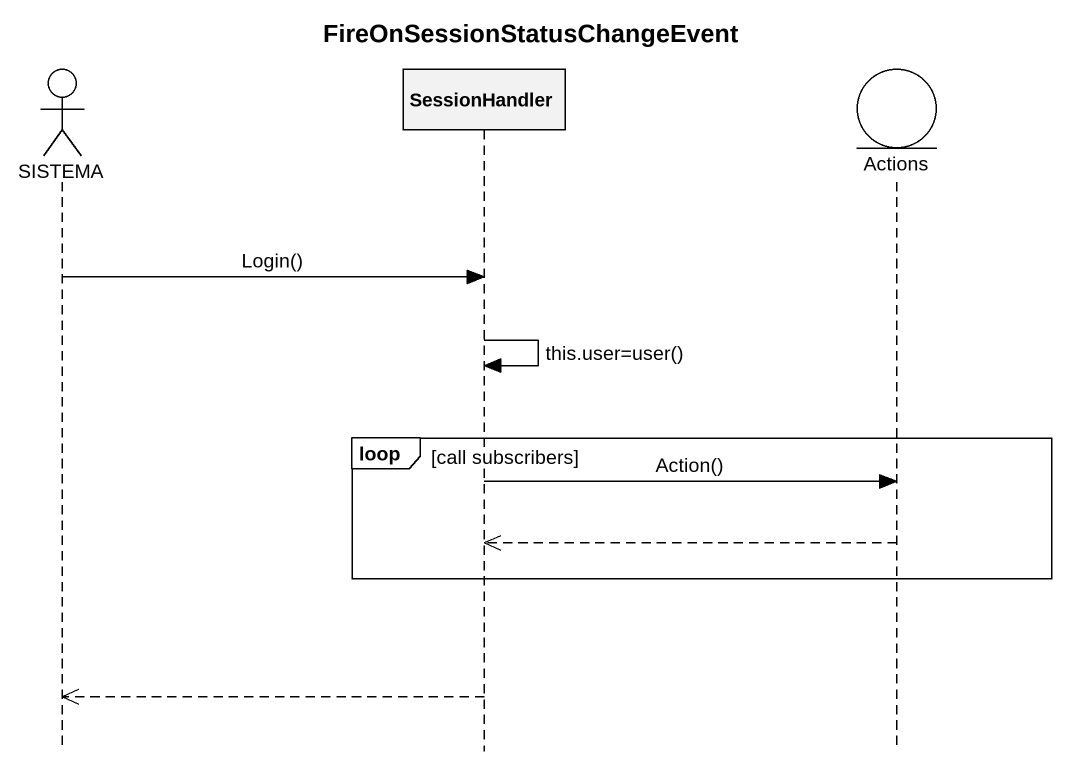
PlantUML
@startuml
title FireOnSessionStatusChangeEvent
hide footbox
actor SISTEMA
participant SessionHandler
entity Actions

SISTEMA -> SessionHandler : Login()
SessionHandler -> SessionHandler : this.user=user()
loop call subscribers
  SessionHandler -> Actions : Action()
  Actions -->> SessionHandler
end
SessionHandler -->> SISTEMA
@enduml
